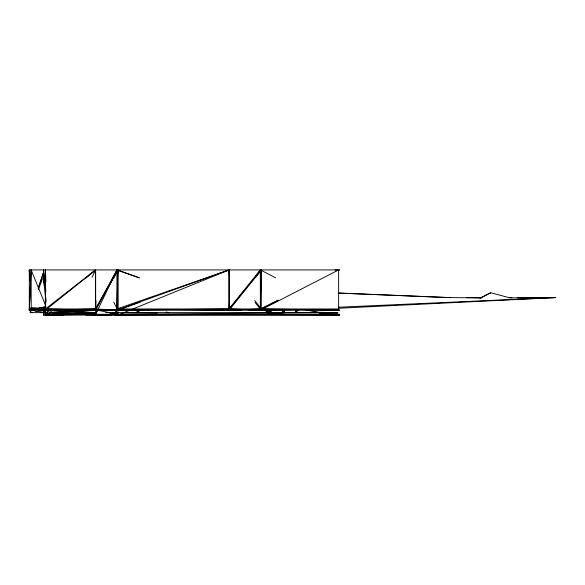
<?xml version="1.0" encoding="UTF-8"?>
<svg xmlns="http://www.w3.org/2000/svg" width="585" height="585" viewBox="0 0 585 585"><rect width="100%" height="100%" fill="white"/><g stroke="black" fill="none" stroke-linecap="round" stroke-linejoin="round"><path stroke-width="0.88" d="M115.991 312.631L115.991 309.904M44.584 286.928L45.411 269.926L45.345 311.9M275.681 277.817L260.347 269.926L260.347 310.189L338.627 308.968L116.92 308.968L229.086 310.189L229.086 269.926L116.92 308.968L117.834 269.926L95.596 308.968L45.352 310.189L45.922 298.072M266.241 310.13L266.226 312.631L266.511 310.13M267.074 310.13L267.155 312.631L273.663 309.626L267.206 312.631L267.206 310.13L267.155 312.631L273.678 309.626L267.074 312.631L267.052 310.964M282.277 311.227L283.374 312.631L283.359 310.13L283.447 312.631L283.498 309.421L283.798 312.631M283.93 312.631L283.93 310.13L283.93 312.631L283.974 310.13L284.054 312.631L284.434 310.13L284.427 312.631M284.032 310.13L284.054 312.631L284.412 310.13M295.827 312.631L295.834 310.13L295.842 312.631L298.284 309.999M296.339 309.421L296.493 312.631L296.207 309.421M45.389 277.985L45.411 269.926L45.944 281.56M283.374 312.631L283.389 310.13M283.469 309.421L283.447 312.631L283.608 310.13M44.95 311.739L44.965 309.955M295.973 310.13L295.878 312.631L295.966 309.421L295.842 312.631L295.805 309.999M266.972 312.631L267.009 310.13L266.972 312.631L273.626 309.626M273.327 309.772L266.848 312.631L266.892 310.13M266.592 312.631L266.636 310.13L266.592 312.631L273.195 309.772M266.723 312.631L266.723 310.13M278.409 300.339L261.32 308.968L229.027 310.189L229.086 308.968L261.261 269.926L260.347 310.189L338.627 269.926L338.627 310.189L260.347 308.968L278.284 300.025M296.178 309.977L296.083 312.631L296.039 309.421M43.743 308.858L43.509 315.074L339.753 315.074L116.978 314.291M44.716 286.226L45.411 269.926L45.462 305.238M117.468 277.985L117.834 269.926L95.596 310.189L45.411 308.968L95.596 269.926L95.655 315.074L85.622 314.905M40.84 309.297L42.603 309.136L29.25 310.189L31.144 269.926L45.937 306.321M95.977 300.8L95.596 308.968L31.144 308.968L29.308 310.189L29.25 308.968L39.275 308.441L29.308 308.968M255.053 302.423L261.261 310.189L261.261 269.926L229.086 310.189L229.517 299.893M43.539 308.405L43.451 310.189L43.451 308.39M481.206 297.867L466.625 297.597M31.765 308.478L30.223 312.631L45.476 312.631L45.381 308.997L45.411 310.189L95.596 269.926L95.596 310.189L78.258 309.75M38.2 288.778L43.524 272.5L38.325 287.754M38.427 289.546L42.508 278.562M85.622 314.452L95.655 314.291L97.424 310.189L117.899 314.291L117.899 315.074L113.461 314.898M92.108 277.246L95.596 269.926L85.783 278.094M45.469 308.858L45.476 315.074L95.655 314.291L116.92 269.926L139.354 277.736M113.753 277.985L117.834 269.926L117.899 315.074L229.086 269.926L229.459 277.985M139.179 277.919L116.92 269.926L95.596 308.968L117.834 310.189L140.086 302.138M254.46 277.985L260.347 269.926L229.086 308.968L116.92 310.189L116.92 269.926M255.301 277.838L261.261 269.926M45.476 312.631L31.144 310.189L31.202 308.968L45.718 308.068L31.144 308.01L29.308 310.189L34.625 309.757M46.902 312.631L45.476 314.291L43.509 315.074M47.963 314.452L51.275 311.359M49.535 310.693L45.476 314.291L44.365 310.189L31.202 308.968L31.202 310.189L31.144 269.926L29.308 310.189L29.308 269.926L339.688 269.926L335.125 269.985M481.206 297.604L490.698 292.749L481.206 297.604L479.715 297.597M116.92 310.189L229.086 269.926L229.086 310.189M31.992 312.171L30.223 312.631L30.164 309.904M35.524 311.257L43.48 309.202M136.488 312.631L139.076 312.024M138.616 312.039L135.991 312.631L138.645 312.039M135.23 312.631L137.899 312.054M134.528 312.631L137.153 312.068M109.87 313.187L118.806 312.653M39.049 309.399L41.703 309.187M39.341 307.505L41.162 307.388M43.89 307.22L45.718 307.11M49.623 312.5L95.86 310.233L49.974 312.419M338.444 308.258L555.75 297.597L511.97 297.867L508.906 297.604L490.698 292.749M338.444 307.227L554.258 297.604M230.921 310.189L240.764 309.772M230.98 310.189L241.693 309.757M113.461 314.459L117.899 314.291L116.064 312.631L116.064 314.291L117.899 315.074M95.655 315.074L117.899 314.291L110.799 313.714M72.145 309.765L59.524 310.189L55.195 309.757M48.219 314.262L96.569 312.661M274.862 309.757L261.32 310.189L229.086 308.968M64.613 309.75L47.239 310.189L45.411 308.968M47.305 315.074L50.039 315.03M517.63 297.867L555.75 297.597M112.057 315.022L94.748 315.03M116.064 315.074L337.918 314.291L319.695 313.962M45.337 315.074L63.568 315.022M319.688 314.342L337.918 314.291L319.644 314.189M448.98 297.604L450.472 297.597L338.101 293.041L448.958 297.597L481.221 297.867L479.715 297.867M42.983 307.052L45.718 307.052M39.027 310.189L338.773 310.189L336.068 309.816M49.125 312.631L96.584 312.631L69.198 311.257M105.658 312.631L337.954 312.631L316.002 312.266M118.806 314.291L43.509 314.291L43.502 308.858M339.753 314.291L120.634 314.291L321.509 312.631L313.319 311.9M46.244 314.299L43.509 314.291L44.365 310.189L39.071 309.706M122.455 312.683L157.153 312.96M267.637 313.852L283.162 313.984M318.774 314.269L321.509 314.291M93.659 309.853L96.393 309.896M99.128 309.948L116.444 310.262M78.529 309.75L96.766 310.189M82.968 309.765L95.596 310.189L83.904 309.772M49.125 312.69L96.569 314.262M85.724 313.955L95.655 314.291M248.662 309.757L259.433 310.189L249.59 309.772M66.171 309.75L77.008 310.189M65.249 309.757L75.121 310.189M65.213 309.757L75.055 310.189M61.9 310.898L47.305 310.189L47.305 311.82M39.341 307.556L45.718 307.951M31.144 308.01L45.718 308.917M39.071 308.587L40.84 308.712M508.906 297.604L511.97 297.867M61.476 310.189L56.16 309.736L61.41 310.189M334.24 309.765L338.773 310.189L335.161 309.699M305.626 309.809L319.044 312.631M166.169 312.024L168.787 312.631M254.687 300.456L261.32 308.968M113.753 302.138L117.834 310.189L117.834 269.926M45.294 285.911L45.908 291.235M43.963 281.37L45.937 301.845M43.451 276.032L43.59 278.723M43.451 282.453L43.451 269.926L44.233 286.036M29.528 274.46L29.308 269.926L29.542 280.829M43.465 282.606L43.451 269.926L43.816 277.985M296.281 310.13L296.339 312.631M296.171 310.13L296.259 312.631M43.451 269.926L43.575 275.374M296.405 312.631L296.493 310.13M283.549 309.977L283.579 312.631M284.259 310.13L284.281 312.631L284.2 310.13M284.39 310.13L284.361 312.631M267.184 310.13L267.221 312.631M116.064 310.672L116.064 312.478M47.297 312.361L47.305 314.167M45.33 309.655L45.337 314.167M266.848 310.13L266.848 312.631M266.475 310.13L266.475 312.631M266.372 310.13L266.372 312.631M47.305 312.631L47.305 314.291M45.411 269.926L45.411 310.189M283.433 310.13L283.433 312.631L283.425 310.13M284.076 310.13L284.054 312.631L284.105 310.13M138.989 312.024L136.356 312.631L139.018 312.024M138.857 312.024L136.195 312.631L138.82 312.039M138.367 312.054L135.749 312.631L138.374 312.054M56.431 314.43L48.219 314.306L56.423 314.438M44.365 310.189L39.027 309.757L44.365 310.189M339.688 310.189L336.075 309.699L339.688 310.189M295.878 312.631L295.856 310.13L295.878 312.631"/></g></svg>
